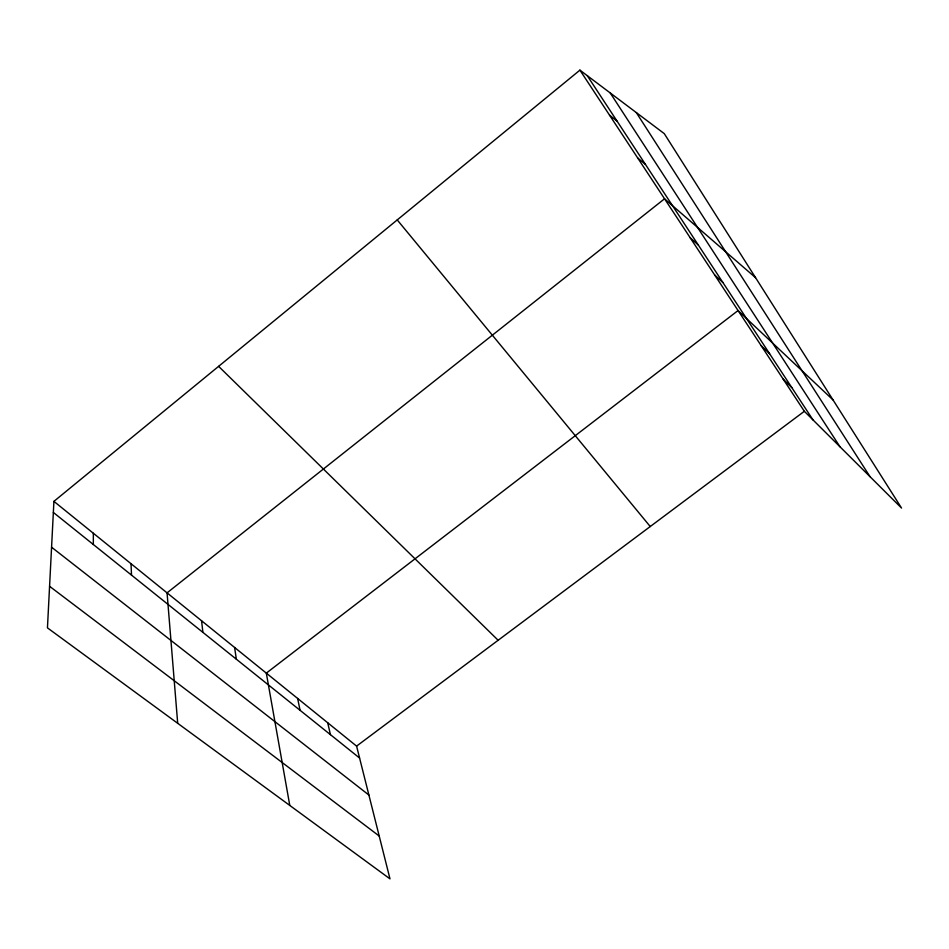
<?xml version="1.0" encoding="UTF-8"?>
<svg xmlns="http://www.w3.org/2000/svg" width="949" height="949" viewBox="0 0 949 949"><rect width="100%" height="100%" fill="white"/><g stroke="black" fill="none" stroke-linecap="round" stroke-linejoin="round"><path stroke-width="1.42" d="M93.334 544.501L93.346 533.267M53.915 501.369L47.45 627.87L389.98 878.857L356.587 746.116L53.915 501.369L579.922 70.143L664.276 133.631L901.55 508.059L804.349 411.297L579.922 70.143M356.587 746.116L804.349 411.297M49.573 586.292L379.209 836.033M51.566 547.205L368.9 795.048M609.519 115.137L617.064 121.14M53.346 512.436L359.576 758.026M637.692 157.961L645.462 164.438M755.534 277.654L664.549 198.792L167.06 592.864L177.7 723.316M690.184 237.748L698.298 245.008M714.656 274.961L722.913 282.553M833.032 399.944L738.061 310.548L266.313 673.126L289.777 805.44M761.134 345.614L769.615 353.763M783.21 379.161L791.774 387.56M218.614 366.35L498.142 640.267M397.228 219.919L650.243 526.529M587.217 75.623L812.996 419.909M610.231 92.955L839.984 446.777M636.304 112.587L870.008 476.659M327.713 722.77L330.43 734.645M297.642 698.464L300.062 710.291M234.605 647.491L236.348 659.199M201.556 620.765L202.908 632.378M131.021 563.73L131.508 575.118"/></g></svg>
